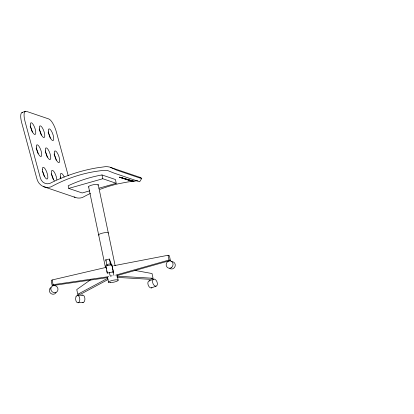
<?xml version="1.0" encoding="UTF-8"?>
<svg xmlns="http://www.w3.org/2000/svg" width="414" height="414" viewBox="0 0 414 414"><rect width="100%" height="100%" fill="white"/><g stroke="black" fill="none" stroke-linecap="round" stroke-linejoin="round"><path stroke-width="0.62" d="M105.756 265.954L111.801 264.639L113.338 271.817L107.288 273.131L105.756 265.954L106.098 267.232M107.288 273.131L106.869 270.808M111.79 264.67L113.338 271.817M68.207 175.65L56.439 132.195A12.456 3.829 70.6 0 0 48.78 118.953L26.367 111.335A12.456 3.829 70.6 0 0 25.063 121.535L40.36 178.03A8.559 7.918 -71.2 0 0 49.545 183.578A178.517 165.124 -71.2 0 1 96.441 167.924L106.144 166.552L109.244 166.951L140.589 177.554L141.779 178.341L139.668 181.787L113.783 172.995L107.49 170.49A11.214 11.085 7.8 0 0 105.798 170.314L100.85 170.708A147.984 136.884 -71.2 0 0 50.984 186.88A12.451 11.52 -71.2 0 1 36.95 178.998L21.704 122.715A12.456 3.829 70.6 0 1 22.454 112.422M106.082 267.382L52.123 279.962L51.217 280.889L52.205 285.619L107.769 277.571M52.205 285.619L53.111 284.692L108.675 276.64M141.779 178.341L140.796 178.346L116.582 170.118L110.372 167.292M90.801 279.616L76.766 289.567L77.749 294.297L80.813 294.1L107.992 279.564M77.749 294.297L107.764 278.249M134.969 270.435L152.047 273.535L153.03 278.265L150.235 279.315L117.105 277.385M149.195 280.868L153.853 279.119M151.389 287.916L156.052 286.167A3.7 2.184 69.4 0 0 156.275 280.506A3.7 2.184 69.4 0 0 152.533 281.256A3.7 2.184 69.4 0 0 156.052 286.167M21.963 112.525L25.316 111.34M68.724 188.406L102.786 178.734L116.23 183.304L115.444 179.521L101.994 174.956L100.462 175.22A147.984 136.884 -71.2 0 0 68.62 185.55L68.175 185.762L68.724 188.406L82.174 192.971L89.605 190.864M98.894 188.225L116.23 183.304M115.703 275.144L169.062 259.992L170.392 260.447L169.404 255.717L168.074 255.262L113.736 265.736M117.033 275.595L170.392 260.447M107.128 265.762L105.761 259.811L109.379 259.04L111.764 265.358M106.75 264.541L110.367 263.77L110.745 264.991M112.147 275.776L110.336 276.164L109.203 272.495M99.898 189.395A147.984 136.884 -71.2 0 1 118.202 183.811L127.538 182.015L136.703 180.814A11.214 7.654 -59.4 0 1 137.945 180.835M77.299 295.425L82.396 295.099M78.142 302.763L83.245 302.432M116.717 276.148L153.03 278.265M139.192 177.254L140.589 177.554M132.237 181.373L119.548 177.182L134.193 181.141M132.423 181.353L119.548 177.182L133.479 181.249M119.548 177.182L132.858 181.311M43.661 186.683L75.043 197.343M105.761 259.811L106.191 260.96M112.825 271.724L113.959 275.393M106.279 268.039L106.476 268.945M168.074 255.262L169.062 259.992M101.994 174.956L102.786 178.734M98.216 184.67L115.133 265.653M117.11 275.113L118.166 280.154M113.167 271.61L113.431 272.867M109.379 259.04L110.367 263.77M88.606 186.823L105.523 267.806M107.5 277.266L108.556 282.312M52.123 279.962L53.111 284.692M54.374 180.923A6.231 1.915 70.6 0 1 51.383 172.638A6.231 1.915 70.6 0 1 53.867 171.536A6.231 1.915 70.6 0 1 56.853 179.821M60.18 176.845A6.231 1.915 70.6 0 1 60.863 178.18M42.404 171.085A6.231 1.915 70.6 0 1 44.329 176.602M54.084 154.344A6.231 1.915 70.6 0 1 56.2 160.202M45.364 151.721A6.231 1.915 70.6 0 1 47.248 157.16M90.469 193.41A147.984 136.884 -71.2 0 0 82.365 197.54A12.451 11.52 -71.2 0 1 74.137 196.94M60.832 178.512A6.231 1.915 70.6 0 1 60.961 173.414A6.231 1.915 70.6 0 1 64.222 177.001M51.227 173.808A6.231 1.915 70.6 0 1 53.339 179.66M39.17 129.282A6.231 1.915 70.6 0 1 41.281 135.14M48.127 132.304A6.231 1.915 70.6 0 1 50.239 138.162M30.15 126.203A6.231 1.915 70.6 0 1 32.261 132.061M36.121 148.238A6.231 1.915 70.6 0 1 38.14 153.615M98.982 235.214A4.937 1.009 -11.8 0 1 102.926 233.02A4.937 1.009 -11.8 0 1 108.261 233.129M88.912 187.024A4.937 1.009 -11.8 0 1 93.492 184.701A4.937 1.009 -11.8 0 1 97.849 185.27M81.884 295.342A3.7 2.075 86.3 0 1 84.86 298.303A3.7 2.075 86.3 0 1 82.702 302.427M151.912 287.689A3.7 2.184 69.4 0 1 148.129 284.827A3.7 2.184 69.4 0 1 149.79 280.878M56.087 292.507A3.7 3.467 44.3 0 1 50.482 293.153A3.7 3.467 44.3 0 1 50.948 287.528M171.432 261.7A3.7 3.426 -71.2 0 1 175.148 266.171A3.7 3.426 -71.2 0 1 169.678 268.308M45.292 150.137A6.231 1.915 70.6 0 0 49.613 159.587A6.231 1.915 70.6 0 0 49.173 151.457A6.231 1.915 70.6 0 0 45.292 150.137M30.305 125.038A6.231 1.915 70.6 0 0 34.626 134.488A6.231 1.915 70.6 0 0 34.191 126.358A6.231 1.915 70.6 0 0 30.305 125.038M36.277 147.073A6.231 1.915 70.6 0 0 40.598 156.523A6.231 1.915 70.6 0 0 40.158 148.393A6.231 1.915 70.6 0 0 36.277 147.073M39.325 128.117A6.231 1.915 70.6 0 0 43.646 137.567A6.231 1.915 70.6 0 0 43.206 129.437A6.231 1.915 70.6 0 0 39.325 128.117M42.373 169.652A6.231 1.915 70.6 0 0 46.725 179.039A6.231 1.915 70.6 0 0 46.213 170.811A6.231 1.915 70.6 0 0 42.373 169.652M54.244 153.18A6.231 1.915 70.6 0 0 58.565 162.63A6.231 1.915 70.6 0 0 58.126 154.494A6.231 1.915 70.6 0 0 54.244 153.18M48.283 131.14A6.231 1.915 70.6 0 0 52.604 140.589A6.231 1.915 70.6 0 0 52.164 132.459A6.231 1.915 70.6 0 0 48.283 131.14M110.352 282.643A4.937 1.009 -11.8 0 0 118.145 280.428A4.937 1.009 -11.8 0 0 111.583 280.63A4.937 1.009 -11.8 0 0 110.352 282.643M75.979 296.828A3.7 2.075 86.3 0 0 77.599 302.758A3.7 2.075 86.3 0 0 79.581 297.697A3.7 2.075 86.3 0 0 75.979 296.828M50.819 289.05A3.7 3.467 44.3 0 0 56.345 292.243A3.7 3.467 44.3 0 0 56.045 286.038A3.7 3.467 44.3 0 0 50.819 289.05M171.66 267.418A3.7 3.426 -71.2 0 0 170.982 261.136A3.7 3.426 -71.2 0 0 166.174 265.162A3.7 3.426 -71.2 0 0 171.66 267.418"/></g></svg>
